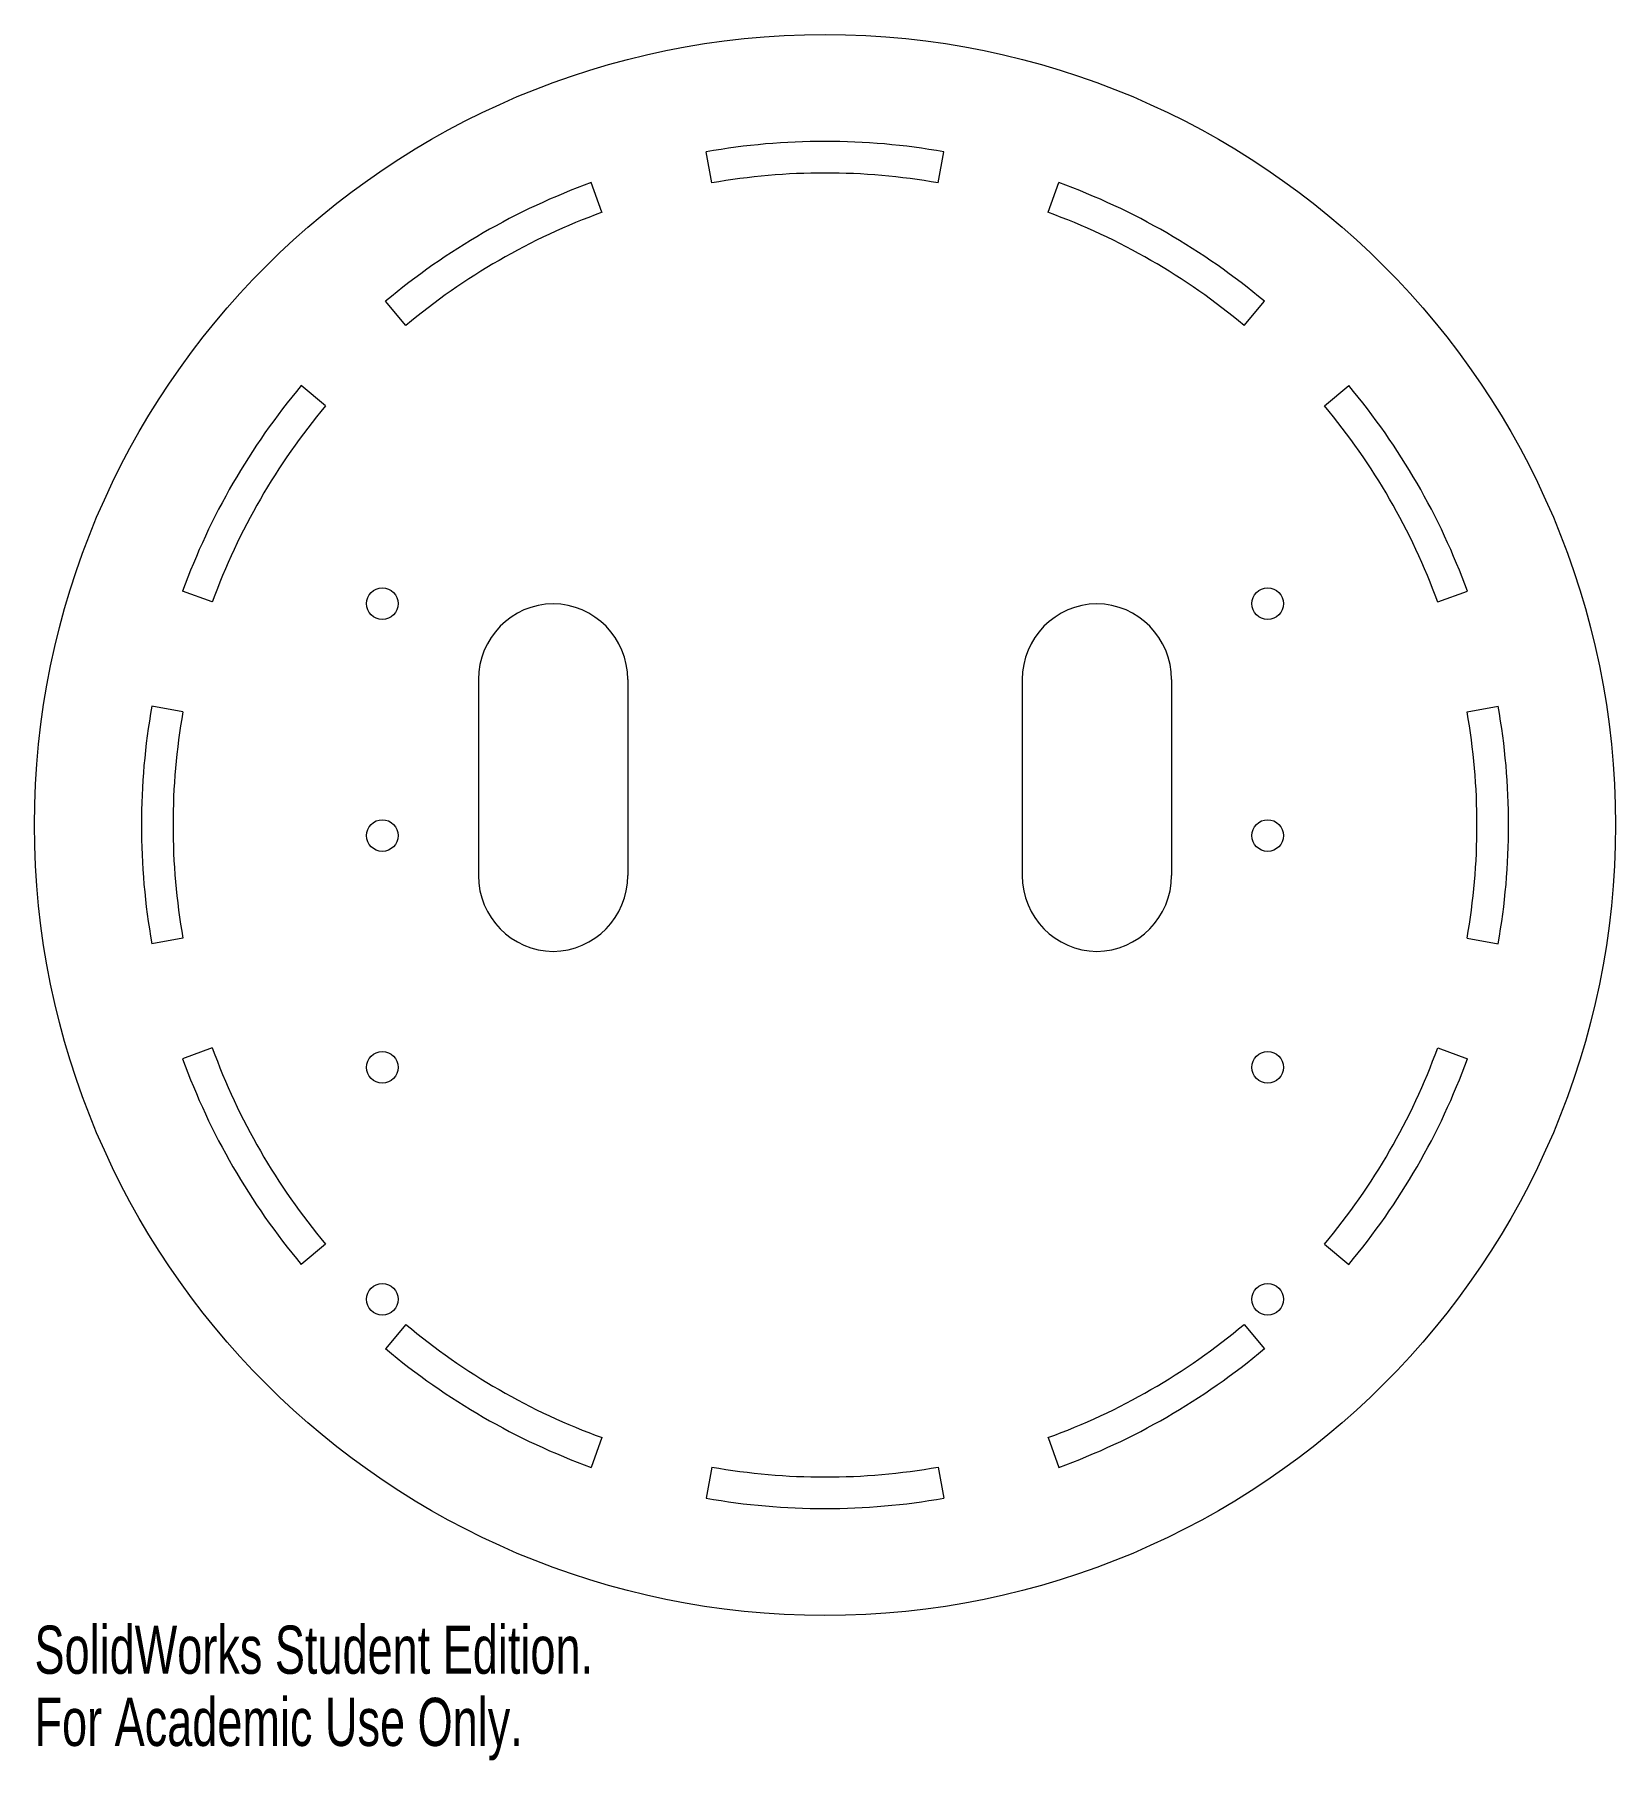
# Model space of a CAD drawing. Header units: inches. Extents: x -3.12 to 3.12, y -3.7 to 3.12.
import ezdxf

# ---------------------------------------------------------------- set-up
doc = ezdxf.new("R2010")
doc.units = ezdxf.units.IN
doc.header["$MEASUREMENT"] = 0
doc.styles.add('SLDTEXTSTYLE0', font='TXT', dxfattribs={"width": 0.7})

msp = doc.modelspace()

# ---------------------------------------------------------------- linework, layer by layer
at = {"color": 7, "linetype": 'Continuous', "lineweight": 15}
for p, q in [((-0.4476, 2.5384), (-0.4693, 2.6615)), ((0.4476, 2.5384), (0.4693, 2.6615)), ((-0.8816, 2.4221), (-0.9243, 2.5395)), ((0.8816, 2.4221), (0.9243, 2.5395)), ((-1.6568, 1.9745), (-1.7371, 2.0703)), ((1.6568, 1.9745), (1.7371, 2.0703)), ((-1.9745, 1.6568), (-2.0703, 1.7371)), ((1.9745, 1.6568), (2.0703, 1.7371)), ((-2.4221, 0.8816), (-2.5395, 0.9243)), ((2.4221, 0.8816), (2.5395, 0.9243)), ((-1.3701, 0.575), (-1.3701, -0.2)), ((-0.7795, 0.575), (-0.7795, -0.2)), ((0.7795, 0.575), (0.7795, -0.2)), ((1.3701, 0.575), (1.3701, -0.2)), ((-2.5384, 0.4476), (-2.6615, 0.4693)), ((2.5384, 0.4476), (2.6615, 0.4693)), ((-2.5384, -0.4476), (-2.6615, -0.4693)), ((2.5384, -0.4476), (2.6615, -0.4693)), ((-2.4221, -0.8816), (-2.5395, -0.9243)), ((2.4221, -0.8816), (2.5395, -0.9243)), ((-1.9745, -1.6568), (-2.0703, -1.7371)), ((1.9745, -1.6568), (2.0703, -1.7371)), ((-1.6568, -1.9745), (-1.7371, -2.0703)), ((1.6568, -1.9745), (1.7371, -2.0703)), ((-0.8816, -2.4221), (-0.9243, -2.5395)), ((0.8816, -2.4221), (0.9243, -2.5395)), ((-0.4476, -2.5384), (-0.4693, -2.6615)), ((0.4476, -2.5384), (0.4693, -2.6615))]:
    msp.add_line(p, q, dxfattribs=at)
for centre, radius in [((0, 0), 3.125), ((-1.75, 0.875), 0.0625), ((1.75, 0.875), 0.0625), ((-1.75, -0.0417), 0.0625), ((1.75, -0.0417), 0.0625), ((-1.75, -0.9583), 0.0625), ((1.75, -0.9583), 0.0625), ((-1.75, -1.875), 0.0625), ((1.75, -1.875), 0.0625)]:
    msp.add_circle(centre, radius, dxfattribs=at)
for centre, radius, start, end in [((0, 0), 2.7025, 80, 100), ((0, 0), 2.7025, 110, 130), ((0, 0), 2.5775, 80, 100), ((0, 0), 2.7025, 50, 70), ((0, 0), 2.5775, 110, 130), ((0, 0), 2.5775, 50, 70), ((0, 0), 2.7025, 140, 160), ((0, 0), 2.7025, 20, 40), ((0, 0), 2.5775, 140, 160), ((0, 0), 2.5775, 20, 40), ((-1.0701, 0.575), 0.3, 90.90233, 180), ((-1.0795, 0.575), 0.3, 0, 89.09767), ((1.0795, 0.575), 0.3, 90.90233, 180), ((1.0701, 0.575), 0.3, 0, 89.09767), ((0, 0), 2.7025, 170, 190), ((0, 0), 2.5775, 170, 190), ((0, 0), 2.5775, 350, 10), ((0, 0), 2.7025, 350, 10), ((-1.0701, -0.2), 0.3, 180, 269.09767), ((-1.0795, -0.2), 0.3, 270.90233, 0), ((1.0795, -0.2), 0.3, 180, 269.09767), ((1.0701, -0.2), 0.3, 270.90233, 0), ((0, 0), 2.5775, 200, 220), ((0, 0), 2.5775, 320, 340), ((0, 0), 2.7025, 200, 220), ((0, 0), 2.7025, 320, 340), ((0, 0), 2.5775, 230, 250), ((0, 0), 2.5775, 290, 310), ((0, 0), 2.7025, 230, 250), ((0, 0), 2.7025, 290, 310), ((0, 0), 2.5775, 260, 280), ((0, 0), 2.7025, 260, 280)]:
    msp.add_arc(centre, radius, start, end, dxfattribs=at)

# ---------------------------------------------------------------- texts
at = {"color": 7, "linetype": 'Continuous', "char_height": 0.1903, "attachment_point": 1, "style": 'SLDTEXTSTYLE0'}
for s, insert in [('SolidWorks Student Edition.', (-3.125, -3.1651)), ('For Academic Use Only.', (-3.125, -3.4506))]:
    msp.add_mtext(s, dxfattribs=dict(at, insert=insert))

doc.saveas('drawing.dxf')
